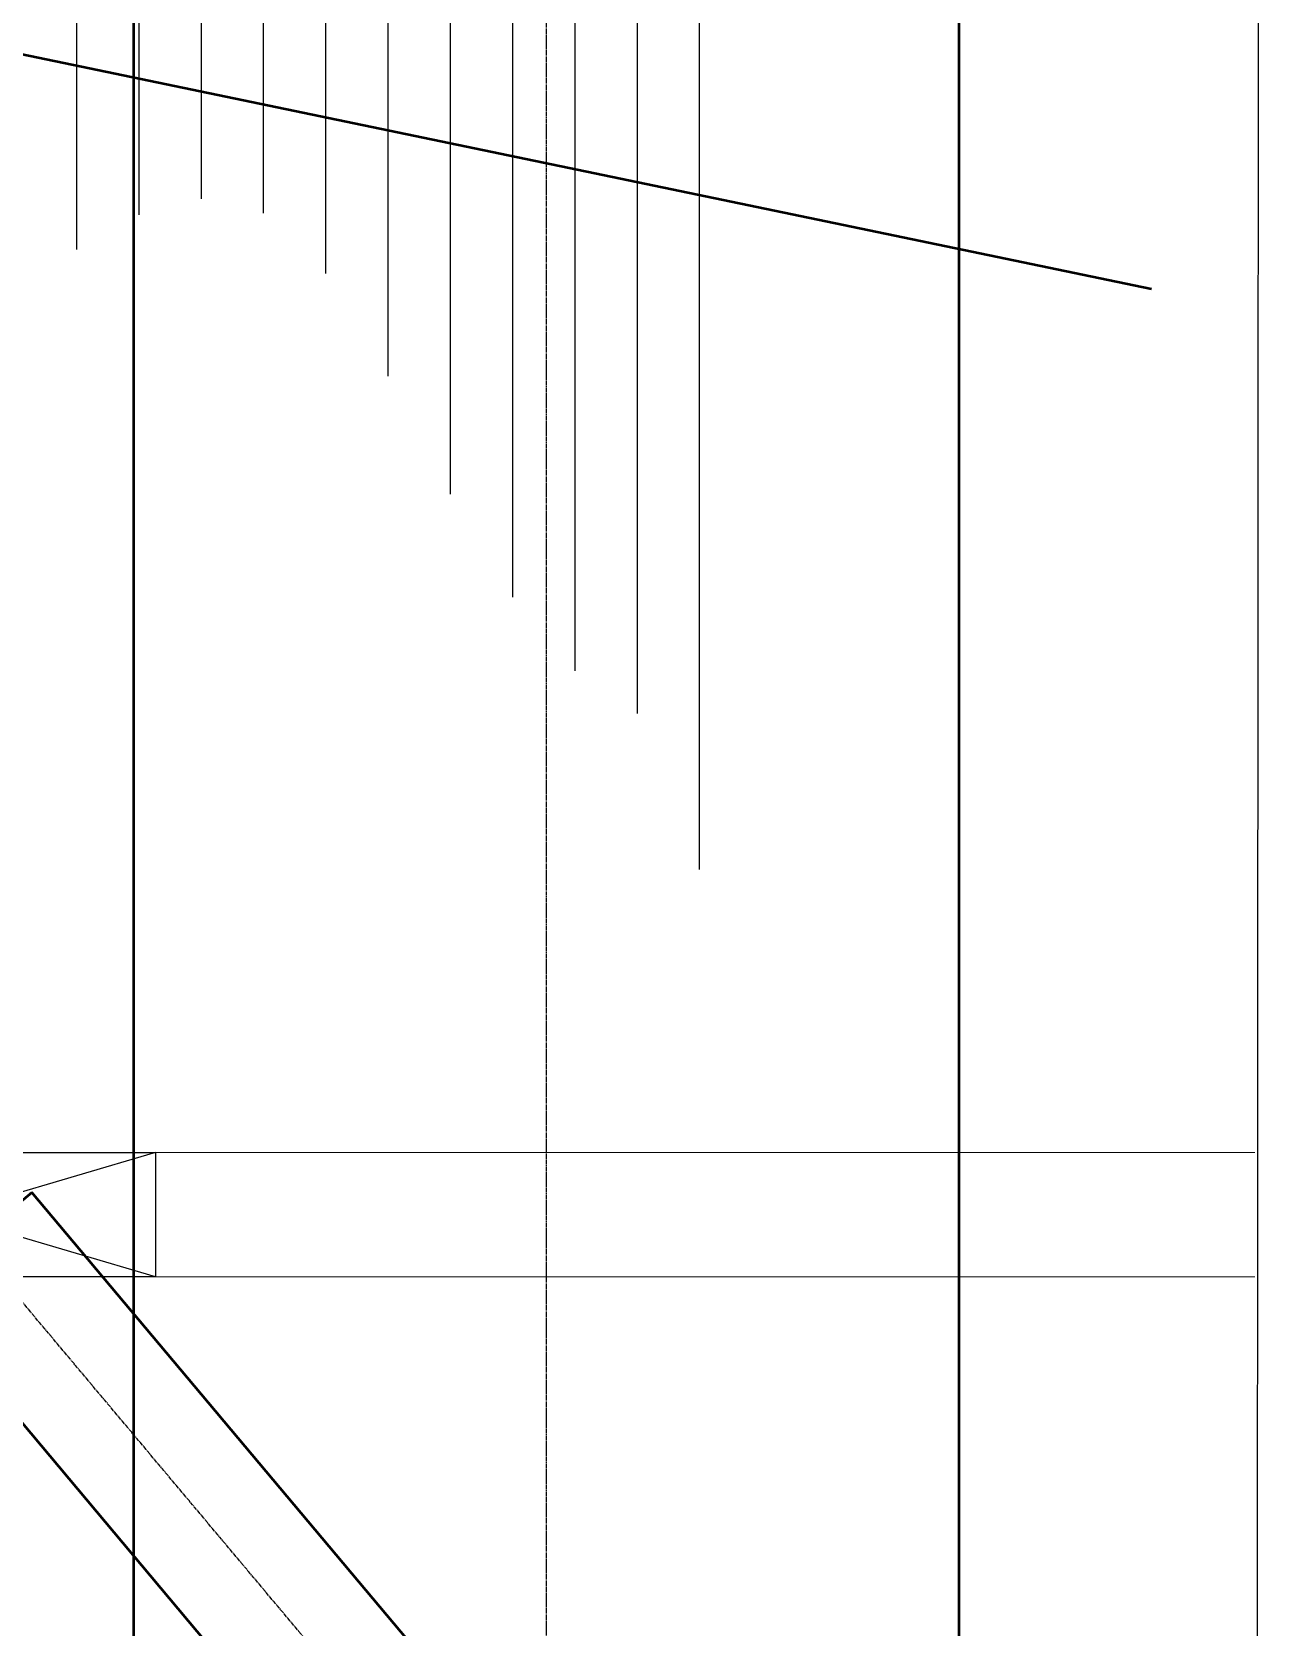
# Model space of a CAD drawing. Header units: millimetres. Extents: x -1263456 to 2767218, y -83310 to 50301.
# Drawn here: x 1105008 to 1108952, y -29454 to -24331 of the extents above; entities that cross this region are included whole.
import ezdxf

# ---------------------------------------------------------------- set-up
doc = ezdxf.new("R2010")
doc.units = ezdxf.units.MM
doc.linetypes.add('AM_ISO08W050', pattern=[18, 12, -1.5, 3, -1.5])
for name, color, linetype, lineweight in [('AM_0', 7, 'Continuous', 50), ('AM_08', 1, 'Continuous', 5), ('AM_7', 4, 'AM_ISO08W050', 25), ('AM_8', 1, 'Continuous', 25)]:
    doc.layers.add(name, color=color, linetype=linetype, lineweight=lineweight)

# ---------------------------------------------------------------- blocks, each defined once
blk = doc.blocks.new('chute from diverter to conveyor')
at = {"layer": 'AM_0'}
for p, q in [((1098704.1, -28196.3, 0), (1099911.3, -26758.2, 0)), ((1099911.3, -26758.2, 0), (1100294.3, -27079.7, 0)), ((1099204.9, -28377.4, 0), (1100294.3, -27079.7, 0))]:
    blk.add_line(p, q, dxfattribs=at)
at = {"layer": 'AM_7'}
blk.add_line((1098954.5, -28286.8, 0), (1100365.4, -26606.1, 0), dxfattribs=at)
blk = doc.blocks.new('wew1333')
at = {"layer": 'AM_8'}
for p, q in [((353217.2, 123397.4, 0), (353217.2, 114297.1, -9.9)), ((353417.2, 123397.4, 0), (353417.2, 114409.3, -9.9)), ((353617.2, 123397.4, 0), (353617.2, 114460.6, -9.9)), ((353817.2, 123397.4, 0), (353817.2, 114414.4, -9.9)), ((354017.2, 123397.4, 0), (354017.2, 114220.2, -9.9)), ((354217.2, 123397.4, 0), (354217.2, 113890.7, -9.9)), ((354417.2, 123397.4, 0), (354417.2, 113512.1, -9.9)), ((354617.2, 123397.4, 0), (354617.2, 113180.9, -9.9)), ((354817.2, 123397.4, 0), (354817.2, 112944.5, -9.9)), ((355017.2, 123397.4, 0), (355017.2, 112807.1, -9.9)), ((355217.2, 123397.4, 0), (355217.2, 112306, -9.9))]:
    blk.add_line(p, q, dxfattribs=at)

msp = doc.modelspace()

# ---------------------------------------------------------------- linework, layer by layer
at = {"layer": 'AM_0'}
for p, q in [((1105334.9, -70029.7, -2.5), (1105334.9, -21828.3, -2.5)), ((1107984.9, -70029.7, -2.5), (1107984.9, -22378.5, -2.5)), ((1108603, -25156.8, -2.4), (1104747.1, -24356.2, -2.4))]:
    msp.add_line(p, q, dxfattribs=at)
at = {"layer": 'AM_08'}
for p, q in [((1108934.9, -27929.7), (1096784.9, -27929.7)), ((1108934.9, -28329.7), (1096784.9, -28329.7))]:
    msp.add_line(p, q, dxfattribs=at)
at = {"layer": 'AM_7'}
msp.add_line((1106659.9, -70880.6, -2.5), (1106659.9, -13073.8, -2.5), dxfattribs=at)
at = {"layer": 'AM_8'}
for p, q in [((1108934.9, -46279.7, 0), (1108951.6, -14579.8, 14180779.8)), ((1105404.4, -27929.7, 0), (1104054.4, -28329.7)), ((1105404.4, -28329.7), (1104054.4, -27929.7, 0))]:
    msp.add_line(p, q, dxfattribs=at)
msp.add_polyline3d([(1105404.4, -28329.7, 0), (1104054.4, -28329.7, 0), (1104054.4, -27929.7, 0), (1105404.4, -27929.7, 0)], close=True, dxfattribs=at)

# ---------------------------------------------------------------- block references
at = {"layer": 'AM_0'}
msp.add_blockref('wew1333', (751933.6, -139327.1, 0), dxfattribs=at)
at = {"layer": 'AM_0', "xscale": -1}
msp.add_blockref('chute from diverter to conveyor', (2204919.1, -1300, 0.1), dxfattribs=at)

doc.saveas('drawing.dxf')
